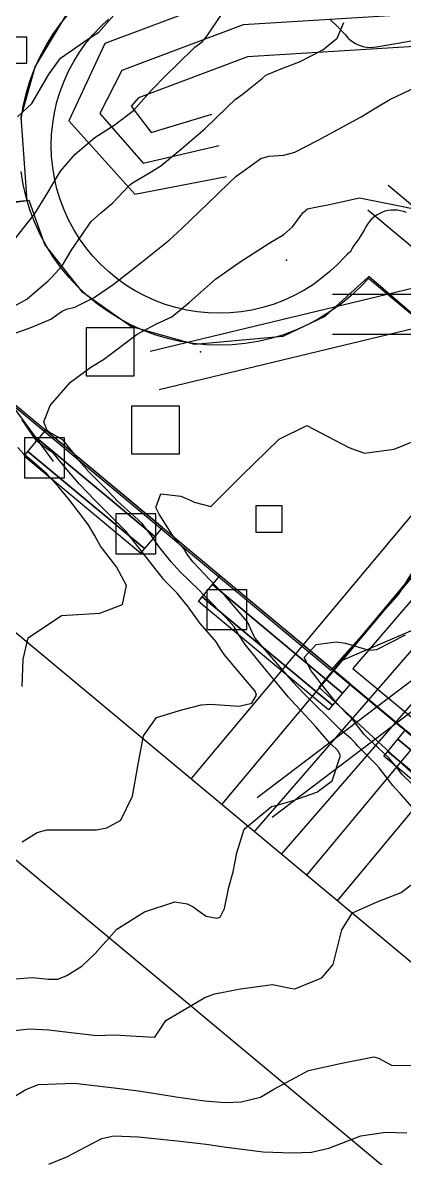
# Model space of a CAD drawing. Header units: feet. Extents: x 1318179 to 1318934, y 422542 to 423299.
# Drawn here: x 1318379.3 to 1318474.7, y 422820.3 to 423104.4 of the extents above; entities that cross this region are included whole.
import ezdxf

# ---------------------------------------------------------------- set-up
doc = ezdxf.new("R2010")
doc.units = ezdxf.units.FT
for name, color, linetype in [('C-DRNG-AREA', 150, 'CONTINUOUS'), ('C-LOD', 30, 'CONTINUOUS'), ('C-MISC', 7, 'CONTINUOUS'), ('C-PROP', 6, 'CONTINUOUS'), ('C-PVMT', 8, 'CONTINUOUS'), ('C-SWM', 92, 'CONTINUOUS'), ('C-TOPO-MAJR', 32, 'CONTINUOUS'), ('C-TOPO-SPOT', 7, 'CONTINUOUS'), ('C-UTIL', 4, 'CONTINUOUS'), ('L-PLNT-TREE', 90, 'CONTINUOUS'), ('V-PROP-LINE', 7, 'CONTINUOUS')]:
    doc.layers.add(name, color=color, linetype=linetype)

msp = doc.modelspace()

# ---------------------------------------------------------------- linework, layer by layer
at = {"layer": 'C-DRNG-AREA'}
for points in [[(1318356.86, 423098.92), (1318369.86, 423058.42), (1318380.36, 423059.92), (1318378.86, 423080.91), (1318382.36, 423093.41), (1318389.86, 423105.92), (1318401.36, 423115.92), (1318412.36, 423121.42), (1318433.86, 423123.42), (1318429.36, 423143.92), (1318416.36, 423181.92), (1318414.36, 423196.42), (1318409.36, 423209.92), (1318331.86, 423187.92), (1318336.36, 423175.42), (1318339.36, 423157.91), (1318351.86, 423121.41), (1318356.86, 423098.92)], [(1318370.86, 423058.92), (1318342.36, 423037.42), (1318456.35, 422942.43), (1318473.36, 422961.43), (1318479.86, 422971.93), (1318508.86, 423003.93), (1318465.86, 423040.93), (1318454.85, 423030.93), (1318444.35, 423025.93), (1318422.35, 423023.93), (1318406.36, 423028.43), (1318394.35, 423036.93), (1318384.85, 423048.94), (1318380.85, 423059.93), (1318370.86, 423058.92)], [(1318507.36, 423002.92), (1318456.85, 422942.42), (1318537.35, 422875.42), (1318573.35, 422918.92), (1318574.85, 422921.91), (1318573.35, 422929.42), (1318574.84, 422949.91), (1318510.35, 423003.91), (1318507.36, 423002.92)]]:
    msp.add_lwpolyline(points, close=True, dxfattribs=at)
at = {"layer": 'C-LOD'}
msp.add_lwpolyline([(1318453.34, 422938.19), (1318497.49, 422897.54), (1318511.33, 422886.02), (1318533.83, 422871.19), (1318534.79, 422872.35), (1318539.27, 422877.73), (1318558.24, 422924.97), (1318508.83, 422966.09), (1318458.77, 422944.73), (1318453.34, 422938.19)], close=True, dxfattribs=at)
at = {"layer": 'C-MISC'}
for points in [[(1318232.89, 423072.4), (1318787.6, 422610.1)], [(1318204.89, 423038.81), (1318759.6, 422576.5)]]:
    msp.add_lwpolyline(points, dxfattribs=at)
for points in [[(1318383.15, 423000.2), (1318412.29, 422975.92), (1318409.73, 422972.85), (1318380.59, 422997.13), (1318383.15, 423000.2)], [(1318426.77, 422963.86), (1318459.32, 422936.72), (1318456.76, 422933.65), (1318424.2, 422960.78), (1318426.77, 422963.86)], [(1318473.15, 422925.2), (1318492.93, 422908.71), (1318490.37, 422905.64), (1318470.59, 422922.12), (1318473.15, 422925.2)]]:
    msp.add_lwpolyline(points, close=True, dxfattribs=at)
at = {"layer": 'C-PROP'}
for points in [[(1318688.97, 423108.08), (1318654.9, 423113.97), (1318639.32, 423125.91), (1318611.57, 423121.44), (1318583.95, 423119.36), (1318586.12, 423106.68), (1318569.39, 423109.69), (1318537.41, 423108.06), (1318524.15, 423109.38), (1318434.41, 423103.86), (1318404.04, 423092.43), (1318398.61, 423081.71), (1318409.38, 423069.25), (1318428.42, 423073.72)], [(1318378.85, 423080.25), (1318379.38, 423083.48), (1318380.12, 423086.66), (1318381.07, 423089.79), (1318382.22, 423092.86), (1318383.57, 423095.84), (1318385.12, 423098.72), (1318386.84, 423101.5), (1318388.75, 423104.16), (1318390.83, 423106.69)], [(1318574.63, 422949.55), (1318465.75, 423040.47), (1318463.77, 423038.37), (1318461.38, 423036.13), (1318458.86, 423034.05), (1318456.2, 423032.15), (1318453.42, 423030.42), (1318450.53, 423028.88), (1318447.55, 423027.53), (1318444.49, 423026.38), (1318441.36, 423025.43), (1318438.17, 423024.68), (1318434.94, 423024.15), (1318431.69, 423023.83), (1318428.42, 423023.72), (1318425.15, 423023.83), (1318421.89, 423024.15), (1318418.66, 423024.68), (1318415.48, 423025.43), (1318412.35, 423026.38), (1318409.28, 423027.53), (1318406.3, 423028.88), (1318403.42, 423030.42), (1318400.64, 423032.15), (1318397.98, 423034.05), (1318395.45, 423036.13), (1318393.06, 423038.37), (1318390.83, 423040.75), (1318388.75, 423043.28), (1318386.84, 423045.94), (1318385.12, 423048.72), (1318383.57, 423051.61), (1318382.22, 423054.59), (1318381.07, 423057.65), (1318380.12, 423060.78), (1318379.38, 423063.97), (1318378.85, 423067.2)], [(1318622.92, 422936.58), (1318470.71, 423063.69)]]:
    msp.add_lwpolyline(points, dxfattribs=at)
msp.add_lwpolyline([(1318509.67, 422998.49), (1318461.83, 422942.89), (1318537.2, 422880.42), (1318569.45, 422922.06), (1318570.75, 422924.78), (1318568.93, 422931.76), (1318569.84, 422949.89), (1318512.42, 422999.36), (1318509.67, 422998.49)], close=True, dxfattribs=at)
at = {"layer": 'C-PVMT'}
for points in [[(1318456.11, 423105.3), (1318458.11, 423103.42), (1318459.99, 423101.41), (1318460.19, 423101.17), (1318460.7, 423100.6), (1318461.27, 423100.09), (1318461.89, 423099.62), (1318462.54, 423099.22), (1318463.23, 423098.89), (1318463.96, 423098.62), (1318464.7, 423098.43), (1318465.46, 423098.3), (1318466.23, 423098.25), (1318467, 423098.27), (1318467.76, 423098.37), (1318481.83, 423100.85), (1318482.91, 423101.12), (1318507.07, 423108.96)], [(1318475.32, 423056.93), (1318474.58, 423057.2), (1318473.81, 423057.4), (1318473.03, 423057.53), (1318472.24, 423057.57), (1318471.45, 423057.54), (1318470.67, 423057.43), (1318469.9, 423057.24), (1318469.15, 423056.98), (1318468.43, 423056.65), (1318467.75, 423056.24), (1318467.12, 423055.77), (1318466.53, 423055.24), (1318466, 423054.66), (1318465.53, 423054.02), (1318465.12, 423053.34), (1318464.79, 423052.72), (1318463.34, 423050.39), (1318462.14, 423048.72), (1318461.71, 423048.05), (1318461.35, 423047.35), (1318461.24, 423047.08), (1318461.24, 423047.08), (1318461.12, 423047), (1318460.49, 423046.5), (1318459.91, 423045.94), (1318458.11, 423044.03), (1318456.11, 423042.15), (1318453.98, 423040.4), (1318451.75, 423038.8), (1318449.42, 423037.35), (1318446.99, 423036.06), (1318444.49, 423034.92), (1318441.92, 423033.95), (1318439.29, 423033.16), (1318436.61, 423032.53), (1318433.9, 423032.09), (1318431.16, 423031.82), (1318428.42, 423031.73), (1318425.67, 423031.82), (1318422.94, 423032.09), (1318420.22, 423032.53), (1318417.55, 423033.16), (1318414.92, 423033.95), (1318412.35, 423034.92), (1318409.84, 423036.06), (1318407.42, 423037.35), (1318405.09, 423038.8), (1318402.85, 423040.4), (1318400.73, 423042.15), (1318398.72, 423044.03), (1318396.84, 423046.03), (1318395.1, 423048.16), (1318393.5, 423050.39), (1318392.05, 423052.72), (1318390.75, 423055.15), (1318389.62, 423057.65), (1318388.65, 423060.22), (1318387.85, 423062.85), (1318387.23, 423065.53), (1318386.78, 423068.24), (1318386.51, 423070.98), (1318386.42, 423073.72), (1318386.51, 423076.47), (1318386.78, 423079.2), (1318387.23, 423081.91), (1318387.85, 423084.59), (1318388.65, 423087.22), (1318389.62, 423089.79), (1318390.75, 423092.3), (1318392.05, 423094.72), (1318393.5, 423097.05), (1318395.1, 423099.29), (1318396.84, 423101.41), (1318398.72, 423103.42), (1318400.73, 423105.3)]]:
    msp.add_lwpolyline(points, dxfattribs=at)
for points in [[(1318385.07, 423002.51), (1318414.21, 422978.23), (1318412.29, 422975.92), (1318383.15, 423000.2), (1318385.07, 423002.51)], [(1318380.59, 422997.13), (1318409.73, 422972.85), (1318408.77, 422971.7), (1318379.63, 422995.98), (1318380.59, 422997.13)], [(1318428.69, 422966.16), (1318461.24, 422939.03), (1318459.32, 422936.72), (1318426.77, 422963.86), (1318428.69, 422966.16)], [(1318424.2, 422960.78), (1318456.76, 422933.65), (1318455.8, 422932.5), (1318423.24, 422959.63), (1318424.2, 422960.78)], [(1318475.07, 422927.5), (1318494.85, 422911.02), (1318492.93, 422908.71), (1318473.15, 422925.2), (1318475.07, 422927.5)], [(1318470.59, 422922.12), (1318490.37, 422905.64), (1318489.41, 422904.49), (1318469.63, 422920.97), (1318470.59, 422922.12)]]:
    msp.add_lwpolyline(points, close=True, dxfattribs=at)
at = {"layer": 'C-SWM'}
for points in [[(1318373.73, 423094.27), (1318380.29, 423094.27), (1318380.29, 423100.82), (1318373.73, 423100.82), (1318373.73, 423094.27)], [(1318437.59, 422976.97), (1318444.15, 422976.97), (1318444.15, 422983.53), (1318437.59, 422983.53), (1318437.59, 422976.97)]]:
    msp.add_lwpolyline(points, close=True, dxfattribs=at)
at = {"layer": 'C-TOPO-MAJR'}
for points in [[(1318377.21, 423050.17), (1318382.19, 423056.54), (1318385.34, 423061.5), (1318388.75, 423067.3), (1318392.4, 423071.52), (1318397.32, 423075.68), (1318402.44, 423078.98), (1318406.96, 423082.44), (1318411.46, 423087.56), (1318415.26, 423091.37), (1318417.75, 423093.77), (1318422.32, 423098.27), (1318424.22, 423099.71), (1318425.44, 423101.15), (1318429, 423106.46)], [(1318377.17, 423033.55), (1318380.31, 423035.27), (1318385.64, 423039.89), (1318386.66, 423040.84), (1318389.13, 423043.57), (1318391.55, 423047.66), (1318396.43, 423054.72), (1318398.7, 423056.78), (1318401.8, 423059.36), (1318405.98, 423063.75), (1318406.73, 423064.38), (1318411.41, 423067.14), (1318413.79, 423068.6), (1318419.1, 423072.95), (1318424.93, 423077.97), (1318430.53, 423083.37), (1318432.4, 423085.19), (1318434.18, 423086.43), (1318439.17, 423090.49), (1318440.09, 423091.27), (1318444.13, 423093.01), (1318448.52, 423094.6), (1318454.38, 423097.67), (1318457.92, 423100.6), (1318459.62, 423104.46)], [(1318377.95, 423080.9), (1318381.52, 423084.19), (1318385.88, 423091.67), (1318388.76, 423095.52), (1318395.58, 423100.35), (1318398.36, 423102.04), (1318402.05, 423106.34)], [(1318373.86, 423025.5), (1318381.57, 423028.23), (1318386.3, 423030.23), (1318389.14, 423032.24), (1318390.24, 423032.79), (1318392.33, 423033.29), (1318397.11, 423035.67), (1318401.91, 423038.95), (1318406.05, 423042.18), (1318409.21, 423044.67), (1318415.92, 423050.06), (1318419.17, 423053), (1318425.63, 423059.23), (1318430.73, 423064.23), (1318432.57, 423065.92), (1318438.88, 423070.44), (1318440.84, 423071.04), (1318444.61, 423071.29), (1318447.39, 423072.04), (1318453, 423074.99), (1318463.94, 423080.89), (1318467.58, 423083.1), (1318471.1, 423085.25), (1318477.81, 423088.36)], [(1318373.23, 422864.91), (1318381.66, 422865.58), (1318385.7, 422865.14), (1318388.05, 422865.16), (1318390.28, 422866.03), (1318394.04, 422868.4), (1318397.39, 422871.55), (1318402.85, 422877.64), (1318409.78, 422881.96), (1318417.33, 422884.45), (1318420.43, 422883.96), (1318421.88, 422883.26), (1318423.72, 422881.93), (1318425.16, 422880.9), (1318427.84, 422880.41), (1318428.71, 422880.63), (1318429.73, 422882.81), (1318430.82, 422888.13), (1318431.95, 422891.98), (1318432.86, 422896.71), (1318434.67, 422902.67), (1318441.5, 422908.3), (1318442.62, 422908.62), (1318446.67, 422909.75), (1318452.88, 422911.9), (1318456.69, 422914.77), (1318458.8, 422921.11), (1318458.15, 422922.34), (1318457.63, 422922.82), (1318456.13, 422924.17), (1318452.57, 422928.27), (1318451.08, 422929.96), (1318446.46, 422934.91), (1318445.77, 422935.7), (1318443.33, 422938.6), (1318440.4, 422942.08), (1318434.91, 422948.89), (1318433.14, 422951.52), (1318432.64, 422952.49), (1318432.14, 422953.3), (1318430.19, 422955.55), (1318424.83, 422960.99), (1318424.62, 422961.21), (1318423.31, 422962.53), (1318418.65, 422967.02), (1318416.42, 422969.51), (1318413.37, 422973.38), (1318411.33, 422976.31), (1318409.15, 422979.14), (1318404.59, 422983.29), (1318403.16, 422984.6), (1318400.37, 422987.44), (1318395.84, 422992.07), (1318393.31, 422994.94), (1318392.26, 422996.46), (1318389.29, 423000.07), (1318385.92, 423002.02), (1318385.4, 423002.43), (1318384.55, 423004.59), (1318386.13, 423008.69), (1318391.21, 423014.49), (1318396.33, 423018.29), (1318399.52, 423020.13), (1318407.88, 423026.49), (1318412.76, 423029.13), (1318416.59, 423030.86), (1318420.94, 423034.44), (1318427.51, 423040.24), (1318433.42, 423044.42), (1318440.92, 423049.27), (1318444.59, 423051.48), (1318446.8, 423053.33), (1318449.38, 423056.83), (1318450.55, 423057.83), (1318452.92, 423058.37), (1318455.59, 423058.86), (1318463.51, 423060.58), (1318473.09, 423058.73), (1318482.58, 423056.78)], [(1318379.14, 422899.48), (1318382.92, 422901.85), (1318385.34, 422902.49), (1318391.15, 422902.54), (1318397.75, 422902.5), (1318400.36, 422902.99), (1318403.83, 422904.9), (1318406.72, 422910.92), (1318408.14, 422918.89), (1318409.5, 422926), (1318412.76, 422930.6), (1318419.07, 422932.5), (1318423.93, 422933.76), (1318426.27, 422933.96), (1318433.43, 422933.43), (1318436.57, 422934.23), (1318437.78, 422936.15), (1318437.4, 422937.2), (1318435, 422940.05), (1318429.7, 422946.38), (1318428.83, 422947.64), (1318427.69, 422949.52), (1318427.28, 422950.05), (1318423.63, 422954.13), (1318420.46, 422958.51), (1318420.32, 422958.72), (1318417.9, 422961.75), (1318415.27, 422964.41), (1318414.53, 422965.23), (1318406.55, 422975.28), (1318405.94, 422976.15), (1318405.29, 422976.99), (1318403.96, 422978.33), (1318399.71, 422982.57), (1318397.22, 422985.09), (1318393.51, 422988.94), (1318390.82, 422992.04), (1318388.37, 422994.95), (1318387.97, 422995.5), (1318386.89, 422996.82), (1318385.67, 422997.6), (1318382.76, 422999.83), (1318379.1, 423005.1)], [(1318479.01, 422905.48), (1318473.8, 422911.54), (1318472.54, 422912.88), (1318471.91, 422913.59), (1318468.43, 422918.05), (1318467.7, 422918.88), (1318465.95, 422920.59), (1318463.02, 422923.48), (1318462.41, 422924.25), (1318461.39, 422925.37), (1318458.69, 422927.62), (1318456.32, 422929.9), (1318451.61, 422934.6), (1318450.03, 422936.17), (1318447.92, 422938.38), (1318447.12, 422939.25), (1318439.32, 422948.19), (1318437.44, 422950.49), (1318436.89, 422951.39), (1318435.61, 422954.37), (1318435.44, 422954.65), (1318429.91, 422961.04), (1318428.09, 422962.98), (1318427.46, 422963.64), (1318423.39, 422967.92), (1318421.87, 422969.52), (1318420.39, 422971.49), (1318419.63, 422972.68), (1318417.93, 422974.63), (1318416.58, 422976.46), (1318413.42, 422981.51), (1318412.58, 422983.16), (1318413.82, 422986.52), (1318418.87, 422985.96), (1318420.97, 422985.05), (1318422.16, 422984.5), (1318426.38, 422983.38), (1318434.11, 422991.14), (1318443.4, 423000.22), (1318450.37, 423003.64), (1318460.87, 422998.12), (1318464.77, 422996.77), (1318472.22, 422997.71), (1318477.58, 422999.91)], [(1318379.11, 422938.38), (1318379.38, 422945.22), (1318380.62, 422950.54), (1318388.94, 422956.15), (1318398.57, 422956.74), (1318404.27, 422958.88), (1318405.26, 422963.65), (1318402.71, 422968.26), (1318398.72, 422973.44), (1318397.25, 422976.18), (1318395.61, 422978.9), (1318390.85, 422985.2), (1318388.25, 422988.3), (1318385.3, 422991.56), (1318381.57, 422994.83), (1318379.45, 422996.57), (1318378.06, 422998.13)], [(1318478.34, 422912.35), (1318474.37, 422916.19), (1318474.14, 422916.44), (1318472.94, 422918.02), (1318470.84, 422920.51), (1318465.62, 422925.44), (1318464.84, 422926.19), (1318464.68, 422926.39), (1318461.97, 422929.94), (1318461.09, 422930.86), (1318460.28, 422931.62), (1318457.63, 422934.43), (1318453.92, 422939.03), (1318452.92, 422940.35), (1318451.41, 422942.25), (1318449.65, 422945.62), (1318452.68, 422948.85), (1318457.69, 422949.56), (1318460.01, 422949.22), (1318465.9, 422947.46), (1318467.9, 422947.64), (1318475.04, 422951.25)], [(1318376.34, 422852.22), (1318381.07, 422852.73), (1318385.79, 422852.48), (1318389.23, 422852.01), (1318397.86, 422851.03), (1318402.31, 422851.25), (1318407.64, 422850.84), (1318412.37, 422850.62), (1318413.5, 422852.4), (1318415.09, 422854.77), (1318424.86, 422860.56), (1318427.22, 422861.45), (1318428.61, 422861.7), (1318433.72, 422862.73), (1318441.8, 422863.8), (1318446.31, 422862.85), (1318447.38, 422862.76), (1318454.11, 422865.45), (1318456.94, 422868.82), (1318459.15, 422877.52), (1318461.82, 422881.75), (1318467.95, 422884.49), (1318473.94, 422886.85), (1318481.97, 422892.98)], [(1318376.64, 422835.41), (1318380.03, 422837.56), (1318383.21, 422838.75), (1318392.25, 422839.16), (1318401.38, 422838.05), (1318402.17, 422837.94), (1318408.21, 422837.24), (1318416.69, 422835.84), (1318417.56, 422835.69), (1318424.83, 422834.68), (1318429.81, 422834.3), (1318433.96, 422834.45), (1318438.73, 422835.6), (1318442.08, 422837.64), (1318450.74, 422842.31), (1318459.13, 422844.15), (1318467.11, 422845.74), (1318468.25, 422845.4), (1318471.5, 422843.62), (1318476.86, 422843.55)], [(1318385.8, 422818.89), (1318390.35, 422820.66), (1318395.04, 422823.17), (1318399.11, 422825.27), (1318402.1, 422825.94), (1318408.12, 422825.66), (1318417.94, 422824.73), (1318425.21, 422823.87), (1318430.27, 422823.11), (1318439.47, 422821.91), (1318446.7, 422821.72), (1318451.52, 422821.88), (1318455.84, 422822.9), (1318463.89, 422825.97), (1318470.09, 422826.85), (1318475.37, 422826.68)]]:
    msp.add_lwpolyline(points, dxfattribs=at)
at = {"layer": 'C-TOPO-SPOT'}
for p in [(1318445.29, 423045.05), (1318423.75, 423022.06)]:
    msp.add_point(p, dxfattribs=at)
at = {"layer": 'C-UTIL'}
for points in [[(1318437.47, 422902.25), (1318669.64, 423170.15)], [(1318444.14, 422896.47), (1318676.31, 423164.37)], [(1318437.94, 422910.58), (1318764.4, 423158.24)], [(1318441.69, 422905.65), (1318771.8, 423156.08)], [(1318692.79, 423115.11), (1318657.6, 423121.5), (1318640.68, 423133.8), (1318610.63, 423129.38), (1318579.94, 423126.28), (1318581.69, 423113.34), (1318569.61, 423117.69), (1318537.36, 423116.06), (1318523.82, 423117.37), (1318433.29, 423111.78), (1318399.83, 423099.23), (1318390.82, 423079.91), (1318407.31, 423061.53), (1318430.25, 423065.93)], [(1318685.15, 423101.05), (1318652.19, 423106.44), (1318637.97, 423118.03), (1318612.51, 423113.49), (1318587.96, 423112.44), (1318590.54, 423100.01), (1318569.16, 423101.69), (1318537.47, 423100.06), (1318524.47, 423101.39), (1318435.53, 423095.93), (1318408.25, 423085.62), (1318406.41, 423083.51), (1318411.45, 423076.98), (1318426.59, 423081.51)], [(1318411.13, 423022.27), (1318762.42, 423106.75)], [(1318413.44, 423012.66), (1318763.24, 423096.79)], [(1318386.99, 422994.62), (1318324.6, 423079.82)], [(1318421.52, 422915.31), (1318547.4, 423065.75)], [(1318429.19, 422908.9), (1318555.07, 423059.33)], [(1318640.82, 422911.21), (1318617.79, 422930.44), (1318465.58, 423057.55)], [(1318456.78, 423036.48), (1318772.14, 423036.48)], [(1318456.78, 423026.52), (1318773.1, 423026.52)], [(1318450.37, 422891.16), (1318494.22, 422943.84)], [(1318458.06, 422884.76), (1318501.91, 422937.45)]]:
    msp.add_lwpolyline(points, dxfattribs=at)
at = {"layer": 'L-PLNT-TREE'}
for points in [[(1318395.19, 423016.06), (1318407.19, 423016.06), (1318407.19, 423028.06), (1318395.19, 423028.06), (1318395.19, 423016.06)], [(1318406.47, 422996.53), (1318418.47, 422996.53), (1318418.47, 423008.53), (1318406.47, 423008.53), (1318406.47, 422996.53)], [(1318379.75, 422990.58), (1318389.75, 422990.58), (1318389.75, 423000.58), (1318379.75, 423000.58), (1318379.75, 422990.58)], [(1318402.55, 422971.58), (1318412.55, 422971.58), (1318412.55, 422981.58), (1318402.55, 422981.58), (1318402.55, 422971.58)], [(1318425.35, 422952.58), (1318435.35, 422952.58), (1318435.35, 422962.58), (1318425.35, 422962.58), (1318425.35, 422952.58)]]:
    msp.add_lwpolyline(points, close=True, dxfattribs=at)
at = {"layer": 'V-PROP-LINE'}
for points in [[(1318205.86, 423151.87), (1318906.18, 422568.21), (1318846.87, 423199.56), (1318846.82, 423200.09), (1318730.64, 423223.81), (1318629.46, 423273.42), (1318205.86, 423151.87)], [(1318356.86, 423098.92), (1318369.86, 423058.42), (1318380.36, 423059.92), (1318378.86, 423080.91), (1318382.36, 423093.41), (1318389.86, 423105.92), (1318401.36, 423115.92), (1318412.36, 423121.42), (1318433.86, 423123.42), (1318429.36, 423143.92), (1318416.36, 423181.92), (1318414.36, 423196.42), (1318409.36, 423209.92), (1318331.86, 423187.92), (1318336.36, 423175.42), (1318339.36, 423157.91), (1318351.86, 423121.41), (1318356.86, 423098.92)], [(1318370.86, 423058.92), (1318342.36, 423037.42), (1318456.35, 422942.43), (1318473.36, 422961.43), (1318479.86, 422971.93), (1318508.86, 423003.93), (1318465.86, 423040.93), (1318454.85, 423030.93), (1318444.35, 423025.93), (1318422.35, 423023.93), (1318406.36, 423028.43), (1318394.35, 423036.93), (1318384.85, 423048.94), (1318380.85, 423059.93), (1318370.86, 423058.92)], [(1318507.36, 423002.92), (1318456.85, 422942.42), (1318537.35, 422875.42), (1318573.35, 422918.92), (1318574.85, 422921.91), (1318573.35, 422929.42), (1318574.84, 422949.91), (1318510.35, 423003.91), (1318507.36, 423002.92)]]:
    msp.add_lwpolyline(points, close=True, dxfattribs=at)

doc.saveas('drawing.dxf')
